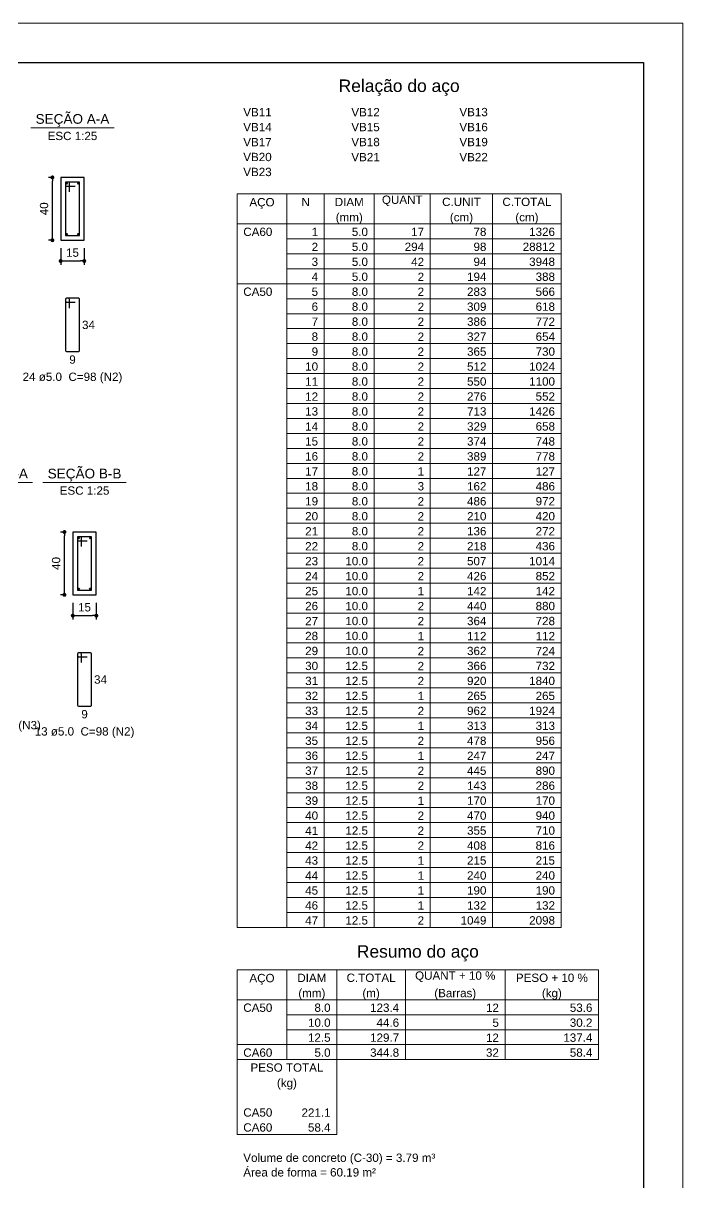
# Model space of a CAD drawing. Header units: millimetres. Extents: x 0 to 84.1, y 0 to 59.4.
# Drawn here: x 67.29 to 84.1, y 29.87 to 59.4 of the extents above; entities that cross this region are included whole.
import ezdxf

# ---------------------------------------------------------------- set-up
doc = ezdxf.new("R2010")
doc.units = ezdxf.units.MM
doc.header["$MEASUREMENT"] = 0
doc.layers.get('0').update_dxf_attribs({"color": 1, "lineweight": 13})
for name, color, linetype, lineweight in [('Descrição da armadura', 2, 'Continuous', 20), ('DT-Forma', 4, 'Continuous', 30), ('DT-Relação do aço', 2, 'Continuous', 20), ('DT-Textos', 2, 'Continuous', 20), ('FOLHA EXTERNA', 1, 'Continuous', 13), ('Folha_padrão', 3, 'Continuous', 25), ('Textos armaduras', 1, 'Continuous', 13)]:
    doc.layers.add(name, color=color, linetype=linetype, lineweight=lineweight)
for name, color, linetype in [('DT-Barras na forma', 170, 'Continuous'), ('DT-Barras no corte', 170, 'Continuous'), ('DT-Barras rebatidas', 170, 'Continuous'), ('DT-Cotas', 12, 'Continuous')]:
    doc.layers.add(name, color=color, linetype=linetype)
doc.styles.add('Arial', font='')
doc.styles.get('Arial').set_extended_font_data('Arial')
doc.dimstyles.new('UM_25.000000', dxfattribs={"dimtxt": 0.18, "dimasz": 0.1, "dimexe": 0.1, "dimexo": 0.2, "dimgap": 0, "dimtad": 1, "dimtih": 1, "dimtoh": 1, "dimdec": 1, "dimlfac": 25, "dimzin": 0, "dimdsep": 46, "dimtxsty": 'Standard', "dimcen": 0.09, "dimdle": 0.1, "dimadec": 1, "dimazin": 2, "dimtfac": 1, "dimtdec": 4, "dimtofl": 0, "dimtmove": 0, "dimatfit": 3, "dimfxl": 1, "dimtolj": 1, "dimarcsym": 0})

# ---------------------------------------------------------------- blocks, each defined once
blk = doc.blocks.new('_Dot')
at = {"color": 0, "linetype": 'ByBlock', "lineweight": -2}
blk.add_line((-0.5, 0), (-1, 0), dxfattribs=at)
at = {"color": 0, "linetype": 'ByBlock', "const_width": 0.5}
blk.add_lwpolyline([(-0.25, 0, 1), (0.25, 0, 1)], format="xyb", close=True, dxfattribs=at)
blk = doc.blocks.new('*D23')
at = {"layer": 'Defpoints', "color": 0}
for p in [(68.03656, 55.472667), (68.24836, 55.472667), (68.24836, 53.872667)]:
    blk.add_point(p, dxfattribs=at)
at = {"layer": 'DT-Cotas', "color": 0, "lineweight": -2}
for p, q in [((68.04836, 55.472667), (67.93656, 55.472667)), ((68.03656, 53.972667), (68.03656, 55.372667)), ((68.04836, 53.872667), (67.93656, 53.872667))]:
    blk.add_line(p, q, dxfattribs=at)
at = {"layer": 'DT-Cotas', "color": 0, "lineweight": -2, "xscale": 0.1, "yscale": 0.1, "zscale": 0.1}
for p, rotation in [((68.03656, 55.472667), 90), ((68.03656, 53.872667), 270)]:
    blk.add_blockref('_Dot', p, dxfattribs=dict(at, rotation=rotation))
at = {"layer": 'DT-Cotas', "insert": (67.82476, 54.672667), "char_height": 0.2118, "attachment_point": 5, "rotation": 90, "style": 'Arial'}
blk.add_mtext('\\A1;40', dxfattribs=at)
blk = doc.blocks.new('*D24')
at = {"layer": 'Defpoints', "color": 0}
for p in [(68.24836, 53.872667), (68.84836, 53.872667), (68.84836, 53.343167)]:
    blk.add_point(p, dxfattribs=at)
at = {"layer": 'DT-Cotas', "color": 0, "lineweight": -2}
for p, q in [((68.24836, 53.672667), (68.24836, 53.243167)), ((68.84836, 53.672667), (68.84836, 53.243167)), ((68.34836, 53.343167), (68.74836, 53.343167))]:
    blk.add_line(p, q, dxfattribs=at)
at = {"layer": 'DT-Cotas', "color": 0, "lineweight": -2, "xscale": 0.1, "yscale": 0.1, "zscale": 0.1, "rotation": 180}
blk.add_blockref('_Dot', (68.24836, 53.343167), dxfattribs=at)
at = {"layer": 'DT-Cotas', "color": 0, "lineweight": -2, "xscale": 0.1, "yscale": 0.1, "zscale": 0.1}
blk.add_blockref('_Dot', (68.84836, 53.343167), dxfattribs=at)
at = {"layer": 'DT-Cotas', "insert": (68.54836, 53.554967), "char_height": 0.2118, "attachment_point": 5, "rotation": 0.0057296, "style": 'Arial'}
blk.add_mtext('\\A1;15', dxfattribs=at)
blk = doc.blocks.new('*D41')
at = {"layer": 'Defpoints', "color": 0}
for p in [(68.343417, 46.440134), (68.555217, 46.440134), (68.555217, 44.840134)]:
    blk.add_point(p, dxfattribs=at)
at = {"layer": 'DT-Cotas', "color": 0, "lineweight": -2}
for p, q in [((68.355217, 46.440134), (68.243417, 46.440134)), ((68.343417, 44.940134), (68.343417, 46.340134)), ((68.355217, 44.840134), (68.243417, 44.840134))]:
    blk.add_line(p, q, dxfattribs=at)
at = {"layer": 'DT-Cotas', "color": 0, "lineweight": -2, "xscale": 0.1, "yscale": 0.1, "zscale": 0.1}
for p, rotation in [((68.343417, 46.440134), 90), ((68.343417, 44.840134), 270)]:
    blk.add_blockref('_Dot', p, dxfattribs=dict(at, rotation=rotation))
at = {"layer": 'DT-Cotas', "insert": (68.131617, 45.640134), "char_height": 0.2118, "attachment_point": 5, "rotation": 90, "style": 'Arial'}
blk.add_mtext('\\A1;40', dxfattribs=at)
blk = doc.blocks.new('*D42')
at = {"layer": 'Defpoints', "color": 0}
for p in [(68.555217, 44.840134), (69.155217, 44.840134), (69.155217, 44.310634)]:
    blk.add_point(p, dxfattribs=at)
at = {"layer": 'DT-Cotas', "color": 0, "lineweight": -2}
for p, q in [((68.555217, 44.640134), (68.555217, 44.210634)), ((69.155217, 44.640134), (69.155217, 44.210634)), ((68.655217, 44.310634), (69.055217, 44.310634))]:
    blk.add_line(p, q, dxfattribs=at)
at = {"layer": 'DT-Cotas', "color": 0, "lineweight": -2, "xscale": 0.1, "yscale": 0.1, "zscale": 0.1, "rotation": 180}
blk.add_blockref('_Dot', (68.555217, 44.310634), dxfattribs=at)
at = {"layer": 'DT-Cotas', "color": 0, "lineweight": -2, "xscale": 0.1, "yscale": 0.1, "zscale": 0.1}
blk.add_blockref('_Dot', (69.155217, 44.310634), dxfattribs=at)
at = {"layer": 'DT-Cotas', "insert": (68.855217, 44.522434), "char_height": 0.2118, "attachment_point": 5, "rotation": 0.0057296, "style": 'Arial'}
blk.add_mtext('\\A1;15', dxfattribs=at)

msp = doc.modelspace()

# ---------------------------------------------------------------- linework, layer by layer
at = {"layer": 'DT-Barras na forma'}
for p, q in [((68.4684, 55.3527), (68.3684, 55.3527)), ((68.3684, 55.3527), (68.3684, 53.9927)), ((68.7284, 55.3527), (68.3684, 55.3527)), ((68.3684, 55.3527), (68.3684, 55.2527)), ((68.3684, 55.2527), (68.6184, 55.2527)), ((68.4684, 55.1027), (68.4684, 55.3527)), ((68.7284, 53.9927), (68.7284, 55.3527)), ((68.3684, 53.9927), (68.7284, 53.9927)), ((68.7752, 46.3201), (68.6752, 46.3201)), ((68.6752, 46.3201), (68.6752, 44.9601)), ((69.0352, 46.3201), (68.6752, 46.3201)), ((68.6752, 46.3201), (68.6752, 46.2201)), ((68.6752, 46.2201), (68.9252, 46.2201)), ((68.7752, 46.0701), (68.7752, 46.3201)), ((69.0352, 44.9601), (69.0352, 46.3201)), ((68.6752, 44.9601), (69.0352, 44.9601))]:
    msp.add_line(p, q, dxfattribs=at)
at = {"layer": 'DT-Barras no corte'}
for centre in [(68.4044, 55.3167), (68.6924, 55.3167), (68.4044, 54.0287), (68.6924, 54.0287), (68.7112, 46.2841), (68.9992, 46.2841), (68.7112, 44.9961), (68.9992, 44.9961)]:
    msp.add_circle(centre, 0.016, dxfattribs=at)
at = {"layer": 'DT-Barras rebatidas'}
for p, q in [((68.3684, 52.366), (68.3684, 51.066)), ((68.3684, 52.366), (68.3684, 52.326)), ((68.4383, 52.396), (68.3984, 52.396)), ((68.6984, 52.396), (68.3984, 52.396)), ((68.3984, 52.296), (68.6184, 52.296)), ((68.4684, 52.146), (68.4683, 52.366)), ((68.7284, 51.066), (68.7284, 52.366)), ((68.3984, 51.036), (68.6984, 51.036)), ((68.6752, 43.3334), (68.6752, 42.0334)), ((68.6752, 43.3334), (68.6752, 43.2934)), ((68.7452, 43.3634), (68.7052, 43.3634)), ((69.0052, 43.3634), (68.7052, 43.3634)), ((68.7052, 43.2634), (68.9252, 43.2634)), ((68.7752, 43.1134), (68.7752, 43.3334)), ((69.0352, 42.0334), (69.0352, 43.3334)), ((68.7052, 42.0034), (69.0052, 42.0034))]:
    msp.add_line(p, q, dxfattribs=at)
for centre, start, end in [((68.3984, 52.366), 90.00002, 180), ((68.3984, 52.366), 90, 180), ((68.3984, 52.326), 180, 270), ((68.4383, 52.366), 0, 90.00002), ((68.6984, 52.366), 0.00002, 90.00003), ((68.3984, 51.066), 180, 270), ((68.6984, 51.066), 270, 0.00002), ((68.7052, 43.3334), 90.00002, 180), ((68.7052, 43.3334), 90.00002, 180), ((68.7052, 43.2934), 180, 270), ((68.7452, 43.3334), 0, 90.00002), ((69.0052, 43.3334), 0.00002, 90.00001), ((68.7052, 42.0334), 180, 270), ((69.0052, 42.0334), 270, 0.00002)]:
    msp.add_arc(centre, 0.03, start, end, dxfattribs=at)
at = {"layer": 'DT-Forma'}
for p, q in [((68.8484, 55.4727), (68.2484, 55.4727)), ((68.2484, 55.4727), (68.2484, 53.8727)), ((68.8484, 53.8727), (68.8484, 55.4727)), ((68.2484, 53.8727), (68.8484, 53.8727)), ((69.1552, 46.4401), (68.5552, 46.4401)), ((68.5552, 46.4401), (68.5552, 44.8401)), ((69.1552, 44.8401), (69.1552, 46.4401)), ((68.5552, 44.8401), (69.1552, 44.8401))]:
    msp.add_line(p, q, dxfattribs=at)
at = {"layer": 'DT-Relação do aço', "linetype": 'Continuous'}
for p, q in [((72.7414, 55.0512), (81.0016, 55.0512)), ((72.7414, 55.0512), (72.7414, 54.2887)), ((74.0122, 55.0512), (74.0122, 54.2887)), ((74.9653, 55.0512), (74.9653, 54.2887)), ((76.2361, 55.0512), (76.2361, 54.2887)), ((77.6658, 55.0512), (77.6658, 54.2887)), ((79.2543, 55.0512), (79.2543, 54.2887)), ((81.0016, 55.0512), (81.0016, 54.2887)), ((72.7414, 54.2887), (81.0016, 54.2887)), ((72.7414, 54.2887), (81.0016, 54.2887)), ((72.7414, 54.2887), (72.7414, 36.3704)), ((74.0122, 54.2887), (74.0122, 36.3704)), ((74.9653, 54.2887), (74.9653, 36.3704)), ((76.2361, 54.2887), (76.2361, 36.3704)), ((77.6658, 54.2887), (77.6658, 36.3704)), ((79.2543, 54.2887), (79.2543, 36.3704)), ((81.0016, 54.2887), (81.0016, 36.3704)), ((74.0122, 53.9075), (81.0016, 53.9075)), ((74.0122, 53.5262), (81.0016, 53.5262)), ((74.0122, 53.145), (81.0016, 53.145)), ((72.7414, 52.7638), (81.0016, 52.7638)), ((74.0122, 52.3825), (81.0016, 52.3825)), ((74.0122, 52.0013), (81.0016, 52.0013)), ((74.0122, 51.62), (81.0016, 51.62)), ((74.0122, 51.2388), (81.0016, 51.2388)), ((74.0122, 50.8576), (81.0016, 50.8576)), ((74.0122, 50.4763), (81.0016, 50.4763)), ((74.0122, 50.0951), (81.0016, 50.0951)), ((74.0122, 49.7138), (81.0016, 49.7138)), ((74.0122, 49.3326), (81.0016, 49.3326)), ((74.0122, 48.9514), (81.0016, 48.9514)), ((74.0122, 48.5701), (81.0016, 48.5701)), ((74.0122, 48.1889), (81.0016, 48.1889)), ((74.0122, 47.8076), (81.0016, 47.8076)), ((74.0122, 47.4264), (81.0016, 47.4264)), ((74.0122, 47.0452), (81.0016, 47.0452)), ((74.0122, 46.6639), (81.0016, 46.6639)), ((74.0122, 46.2827), (81.0016, 46.2827)), ((74.0122, 45.9014), (81.0016, 45.9014)), ((74.0122, 45.5202), (81.0016, 45.5202)), ((74.0122, 45.139), (81.0016, 45.139)), ((74.0122, 44.7577), (81.0016, 44.7577)), ((74.0122, 44.3765), (81.0016, 44.3765)), ((74.0122, 43.9952), (81.0016, 43.9952)), ((74.0122, 43.614), (81.0016, 43.614)), ((74.0122, 43.2328), (81.0016, 43.2328)), ((74.0122, 42.8515), (81.0016, 42.8515)), ((74.0122, 42.4703), (81.0016, 42.4703)), ((74.0122, 42.089), (81.0016, 42.089)), ((74.0122, 41.7078), (81.0016, 41.7078)), ((74.0122, 41.3266), (81.0016, 41.3266)), ((74.0122, 40.9453), (81.0016, 40.9453)), ((74.0122, 40.5641), (81.0016, 40.5641)), ((74.0122, 40.1828), (81.0016, 40.1828)), ((74.0122, 39.8016), (81.0016, 39.8016)), ((74.0122, 39.4204), (81.0016, 39.4204)), ((74.0122, 39.0391), (81.0016, 39.0391)), ((74.0122, 38.6579), (81.0016, 38.6579)), ((74.0122, 38.2766), (81.0016, 38.2766)), ((74.0122, 37.8954), (81.0016, 37.8954)), ((74.0122, 37.5142), (81.0016, 37.5142)), ((74.0122, 37.1329), (81.0016, 37.1329)), ((74.0122, 36.7517), (81.0016, 36.7517)), ((72.7414, 36.3704), (81.0016, 36.3704)), ((72.7414, 35.2903), (81.9547, 35.2903)), ((72.7414, 35.2903), (72.7414, 34.5278)), ((74.0122, 35.2903), (74.0122, 34.5278)), ((75.283, 35.2903), (75.283, 34.5278)), ((77.0304, 35.2903), (77.0304, 34.5278)), ((79.572, 35.2903), (79.572, 34.5278)), ((81.9547, 35.2903), (81.9547, 34.5278)), ((72.7414, 34.5278), (81.9547, 34.5278)), ((72.7414, 34.5278), (74.0122, 34.5278)), ((72.7414, 34.5278), (72.7414, 33.0028)), ((74.0122, 34.5278), (75.283, 34.5278)), ((74.0122, 34.5278), (74.0122, 33.0028)), ((75.283, 34.5278), (77.0304, 34.5278)), ((75.283, 34.5278), (75.283, 33.0028)), ((77.0304, 34.5278), (79.572, 34.5278)), ((77.0304, 34.5278), (77.0304, 33.0028)), ((79.572, 34.5278), (81.9547, 34.5278)), ((79.572, 34.5278), (79.572, 33.0028)), ((81.9547, 34.5278), (81.9547, 33.0028)), ((74.0122, 34.1465), (75.283, 34.1465)), ((75.283, 34.1465), (77.0304, 34.1465)), ((77.0304, 34.1465), (79.572, 34.1465)), ((79.572, 34.1465), (81.9547, 34.1465)), ((74.0122, 33.7653), (75.283, 33.7653)), ((75.283, 33.7653), (77.0304, 33.7653)), ((77.0304, 33.7653), (79.572, 33.7653)), ((79.572, 33.7653), (81.9547, 33.7653)), ((72.7414, 33.3841), (74.0122, 33.3841)), ((74.0122, 33.3841), (75.283, 33.3841)), ((75.283, 33.3841), (77.0304, 33.3841)), ((77.0304, 33.3841), (79.572, 33.3841)), ((79.572, 33.3841), (81.9547, 33.3841)), ((72.7414, 33.0028), (81.9547, 33.0028)), ((72.7414, 33.0028), (72.7414, 31.8591)), ((75.283, 33.0028), (75.283, 31.8591)), ((72.7414, 31.8591), (72.7414, 31.0966)), ((75.283, 31.8591), (75.283, 31.0966)), ((72.7414, 31.0966), (75.283, 31.0966))]:
    msp.add_line(p, q, dxfattribs=at)
at = {"layer": 'DT-Textos'}
for p, q in [((67.4894, 56.7376), (69.6074, 56.7376)), ((65.4135, 47.705), (67.5315, 47.705)), ((67.7962, 47.705), (69.9142, 47.705))]:
    msp.add_line(p, q, dxfattribs=at)
at = {"layer": 'FOLHA EXTERNA', "color": 2, "linetype": 'Continuous'}
msp.add_lwpolyline([(0, 0), (84.1, 0), (84.1, 59.4), (0, 59.4), (0, 0)], dxfattribs=at)
at = {"layer": 'Folha_padrão', "color": 6, "linetype": 'Continuous'}
msp.add_lwpolyline([(3, 58.4), (83.1, 58.4), (83.1, 1), (3, 1), (3, 58.4)], dxfattribs=at)

# ---------------------------------------------------------------- texts
at = {"layer": 'Descrição da armadura', "char_height": 0.2118, "width": 5.080617, "attachment_point": 8, "line_spacing_factor": 0.9, "style": 'Arial'}
for s, insert in [('24 ø5.0  C=98 (N2)', (68.5479, 50.225)), ('25 ø5.0  C=94 (N3)', (66.4727, 41.3527)), ('13 ø5.0  C=98 (N2)', (68.8557, 41.1927))]:
    msp.add_mtext(s, dxfattribs=dict(at, insert=insert))
at = {"layer": 'DT-Relação do aço', "color": 7, "line_spacing_factor": 0.9, "style": 'Arial'}
for s, insert, char_height, width, attachment_point in [('Relação do aço', (76.8715, 57.5504), 0.3177, 6.167544, 8), ('VB11', (72.9003, 57.0273), 0.2118, 1.44773, 7), ('VB12', (75.6537, 57.0273), 0.2118, 1.44773, 7), ('VB13', (78.4071, 57.0273), 0.2118, 1.44773, 7), ('VB14', (72.9003, 56.646), 0.2118, 1.44773, 7), ('VB15', (75.6537, 56.646), 0.2118, 1.44773, 7), ('VB16', (78.4071, 56.646), 0.2118, 1.44773, 7), ('VB17', (72.9003, 56.2648), 0.2118, 1.44773, 7), ('VB18', (75.6537, 56.2648), 0.2118, 1.44773, 7), ('VB19', (78.4071, 56.2648), 0.2118, 1.44773, 7), ('VB20', (72.9003, 55.8836), 0.2118, 1.44773, 7), ('VB21', (75.6537, 55.8836), 0.2118, 1.44773, 7), ('VB22', (78.4071, 55.8836), 0.2118, 1.44773, 7), ('VB23', (72.9003, 55.5023), 0.2118, 1.44773, 7), ('AÇO', (73.3768, 54.67), 0.2118, 1.282746, 8), ('N', (74.4888, 54.7398), 0.2118, 0.427474, 8), ('DIAM', (75.6007, 54.7398), 0.2118, 1.479694, 8), ('QUANT', (76.9509, 54.7398), 0.2118, 2.07183, 8), ('C.UNIT', (78.46, 54.7398), 0.2118, 1.97271, 8), ('C.TOTAL', (80.1279, 54.7398), 0.2118, 2.499305, 8), ('(mm)', (75.6007, 54.2887), 0.2118, 1.379929, 8), ('(cm)', (78.46, 54.2887), 0.2118, 1.182981, 8), ('(cm)', (80.1279, 54.2887), 0.2118, 1.182981, 8), ('CA60', (72.9003, 53.9774), 0.2118, 1.48034, 7), ('1', (74.8065, 53.9774), 0.2118, 0.329, 9), ('5.0', (76.0773, 53.9774), 0.2118, 0.822339, 9), ('17', (77.5069, 53.9774), 0.2118, 0.658001, 9), ('78', (79.0954, 53.9774), 0.2118, 0.658001, 9), ('1326', (80.8428, 53.9774), 0.2118, 1.316001, 9), ('2', (74.8065, 53.5961), 0.2118, 0.329, 9), ('5.0', (76.0773, 53.5961), 0.2118, 0.822339, 9), ('294', (77.5069, 53.5961), 0.2118, 0.987001, 9), ('98', (79.0954, 53.5961), 0.2118, 0.658001, 9), ('28812', (80.8428, 53.5961), 0.2118, 1.645001, 9), ('3', (74.8065, 53.2149), 0.2118, 0.329, 9), ('5.0', (76.0773, 53.2149), 0.2118, 0.822339, 9), ('42', (77.5069, 53.2149), 0.2118, 0.658001, 9), ('94', (79.0954, 53.2149), 0.2118, 0.658001, 9), ('3948', (80.8428, 53.2149), 0.2118, 1.316001, 9), ('4', (74.8065, 52.8336), 0.2118, 0.329, 9), ('5.0', (76.0773, 52.8336), 0.2118, 0.822339, 9), ('2', (77.5069, 52.8336), 0.2118, 0.329, 9), ('194', (79.0954, 52.8336), 0.2118, 0.987001, 9), ('388', (80.8428, 52.8336), 0.2118, 0.987001, 9), ('CA50', (72.9003, 52.4524), 0.2118, 1.48034, 7), ('5', (74.8065, 52.4524), 0.2118, 0.329, 9), ('8.0', (76.0773, 52.4524), 0.2118, 0.822339, 9), ('2', (77.5069, 52.4524), 0.2118, 0.329, 9), ('283', (79.0954, 52.4524), 0.2118, 0.987001, 9), ('566', (80.8428, 52.4524), 0.2118, 0.987001, 9), ('6', (74.8065, 52.0712), 0.2118, 0.329, 9), ('8.0', (76.0773, 52.0712), 0.2118, 0.822339, 9), ('2', (77.5069, 52.0712), 0.2118, 0.329, 9), ('309', (79.0954, 52.0712), 0.2118, 0.987001, 9), ('618', (80.8428, 52.0712), 0.2118, 0.987001, 9), ('7', (74.8065, 51.6899), 0.2118, 0.329, 9), ('8.0', (76.0773, 51.6899), 0.2118, 0.822339, 9), ('2', (77.5069, 51.6899), 0.2118, 0.329, 9), ('386', (79.0954, 51.6899), 0.2118, 0.987001, 9), ('772', (80.8428, 51.6899), 0.2118, 0.987001, 9), ('8', (74.8065, 51.3087), 0.2118, 0.329, 9), ('8.0', (76.0773, 51.3087), 0.2118, 0.822339, 9), ('2', (77.5069, 51.3087), 0.2118, 0.329, 9), ('327', (79.0954, 51.3087), 0.2118, 0.987001, 9), ('654', (80.8428, 51.3087), 0.2118, 0.987001, 9), ('9', (74.8065, 50.9274), 0.2118, 0.329, 9), ('8.0', (76.0773, 50.9274), 0.2118, 0.822339, 9), ('2', (77.5069, 50.9274), 0.2118, 0.329, 9), ('365', (79.0954, 50.9274), 0.2118, 0.987001, 9), ('730', (80.8428, 50.9274), 0.2118, 0.987001, 9), ('10', (74.8065, 50.5462), 0.2118, 0.658001, 9), ('8.0', (76.0773, 50.5462), 0.2118, 0.822339, 9), ('2', (77.5069, 50.5462), 0.2118, 0.329, 9), ('512', (79.0954, 50.5462), 0.2118, 0.987001, 9), ('1024', (80.8428, 50.5462), 0.2118, 1.316001, 9), ('11', (74.8065, 50.165), 0.2118, 0.658001, 9), ('8.0', (76.0773, 50.165), 0.2118, 0.822339, 9), ('2', (77.5069, 50.165), 0.2118, 0.329, 9), ('550', (79.0954, 50.165), 0.2118, 0.987001, 9), ('1100', (80.8428, 50.165), 0.2118, 1.316001, 9), ('12', (74.8065, 49.7837), 0.2118, 0.658001, 9), ('8.0', (76.0773, 49.7837), 0.2118, 0.822339, 9), ('2', (77.5069, 49.7837), 0.2118, 0.329, 9), ('276', (79.0954, 49.7837), 0.2118, 0.987001, 9), ('552', (80.8428, 49.7837), 0.2118, 0.987001, 9), ('13', (74.8065, 49.4025), 0.2118, 0.658001, 9), ('8.0', (76.0773, 49.4025), 0.2118, 0.822339, 9), ('713', (79.0954, 49.4025), 0.2118, 0.987001, 9), ('1426', (80.8428, 49.4025), 0.2118, 1.316001, 9), ('2', (77.5069, 49.4025), 0.2118, 0.329, 9), ('14', (74.8065, 49.0212), 0.2118, 0.658001, 9), ('8.0', (76.0773, 49.0212), 0.2118, 0.822339, 9), ('2', (77.5069, 49.0212), 0.2118, 0.329, 9), ('329', (79.0954, 49.0212), 0.2118, 0.987001, 9), ('658', (80.8428, 49.0212), 0.2118, 0.987001, 9), ('15', (74.8065, 48.64), 0.2118, 0.658001, 9), ('8.0', (76.0773, 48.64), 0.2118, 0.822339, 9), ('2', (77.5069, 48.64), 0.2118, 0.329, 9), ('374', (79.0954, 48.64), 0.2118, 0.987001, 9), ('748', (80.8428, 48.64), 0.2118, 0.987001, 9), ('16', (74.8065, 48.2588), 0.2118, 0.658001, 9), ('8.0', (76.0773, 48.2588), 0.2118, 0.822339, 9), ('2', (77.5069, 48.2588), 0.2118, 0.329, 9), ('389', (79.0954, 48.2588), 0.2118, 0.987001, 9), ('778', (80.8428, 48.2588), 0.2118, 0.987001, 9), ('17', (74.8065, 47.8775), 0.2118, 0.658001, 9), ('8.0', (76.0773, 47.8775), 0.2118, 0.822339, 9), ('1', (77.5069, 47.8775), 0.2118, 0.329, 9), ('127', (79.0954, 47.8775), 0.2118, 0.987001, 9), ('127', (80.8428, 47.8775), 0.2118, 0.987001, 9), ('18', (74.8065, 47.4963), 0.2118, 0.658001, 9), ('8.0', (76.0773, 47.4963), 0.2118, 0.822339, 9), ('3', (77.5069, 47.4963), 0.2118, 0.329, 9), ('162', (79.0954, 47.4963), 0.2118, 0.987001, 9), ('486', (80.8428, 47.4963), 0.2118, 0.987001, 9), ('19', (74.8065, 47.115), 0.2118, 0.658001, 9), ('8.0', (76.0773, 47.115), 0.2118, 0.822339, 9), ('2', (77.5069, 47.115), 0.2118, 0.329, 9), ('486', (79.0954, 47.115), 0.2118, 0.987001, 9), ('972', (80.8428, 47.115), 0.2118, 0.987001, 9), ('20', (74.8065, 46.7338), 0.2118, 0.658001, 9), ('8.0', (76.0773, 46.7338), 0.2118, 0.822339, 9), ('2', (77.5069, 46.7338), 0.2118, 0.329, 9), ('210', (79.0954, 46.7338), 0.2118, 0.987001, 9), ('420', (80.8428, 46.7338), 0.2118, 0.987001, 9), ('21', (74.8065, 46.3526), 0.2118, 0.658001, 9), ('8.0', (76.0773, 46.3526), 0.2118, 0.822339, 9), ('2', (77.5069, 46.3526), 0.2118, 0.329, 9), ('136', (79.0954, 46.3526), 0.2118, 0.987001, 9), ('272', (80.8428, 46.3526), 0.2118, 0.987001, 9), ('22', (74.8065, 45.9713), 0.2118, 0.658001, 9), ('8.0', (76.0773, 45.9713), 0.2118, 0.822339, 9), ('2', (77.5069, 45.9713), 0.2118, 0.329, 9), ('218', (79.0954, 45.9713), 0.2118, 0.987001, 9), ('436', (80.8428, 45.9713), 0.2118, 0.987001, 9), ('23', (74.8065, 45.5901), 0.2118, 0.658001, 9), ('10.0', (76.0773, 45.5901), 0.2118, 1.15134, 9), ('2', (77.5069, 45.5901), 0.2118, 0.329, 9), ('507', (79.0954, 45.5901), 0.2118, 0.987001, 9), ('1014', (80.8428, 45.5901), 0.2118, 1.316001, 9), ('24', (74.8065, 45.2088), 0.2118, 0.658001, 9), ('10.0', (76.0773, 45.2088), 0.2118, 1.15134, 9), ('2', (77.5069, 45.2088), 0.2118, 0.329, 9), ('426', (79.0954, 45.2088), 0.2118, 0.987001, 9), ('852', (80.8428, 45.2088), 0.2118, 0.987001, 9), ('25', (74.8065, 44.8276), 0.2118, 0.658001, 9), ('10.0', (76.0773, 44.8276), 0.2118, 1.15134, 9), ('1', (77.5069, 44.8276), 0.2118, 0.329, 9), ('142', (79.0954, 44.8276), 0.2118, 0.987001, 9), ('142', (80.8428, 44.8276), 0.2118, 0.987001, 9), ('26', (74.8065, 44.4464), 0.2118, 0.658001, 9), ('10.0', (76.0773, 44.4464), 0.2118, 1.15134, 9), ('2', (77.5069, 44.4464), 0.2118, 0.329, 9), ('440', (79.0954, 44.4464), 0.2118, 0.987001, 9), ('880', (80.8428, 44.4464), 0.2118, 0.987001, 9), ('27', (74.8065, 44.0651), 0.2118, 0.658001, 9), ('10.0', (76.0773, 44.0651), 0.2118, 1.15134, 9), ('2', (77.5069, 44.0651), 0.2118, 0.329, 9), ('364', (79.0954, 44.0651), 0.2118, 0.987001, 9), ('728', (80.8428, 44.0651), 0.2118, 0.987001, 9), ('28', (74.8065, 43.6839), 0.2118, 0.658001, 9), ('10.0', (76.0773, 43.6839), 0.2118, 1.15134, 9), ('1', (77.5069, 43.6839), 0.2118, 0.329, 9), ('112', (79.0954, 43.6839), 0.2118, 0.987001, 9), ('112', (80.8428, 43.6839), 0.2118, 0.987001, 9), ('29', (74.8065, 43.3026), 0.2118, 0.658001, 9), ('10.0', (76.0773, 43.3026), 0.2118, 1.15134, 9), ('2', (77.5069, 43.3026), 0.2118, 0.329, 9), ('362', (79.0954, 43.3026), 0.2118, 0.987001, 9), ('724', (80.8428, 43.3026), 0.2118, 0.987001, 9), ('30', (74.8065, 42.9214), 0.2118, 0.658001, 9), ('12.5', (76.0773, 42.9214), 0.2118, 1.15134, 9), ('2', (77.5069, 42.9214), 0.2118, 0.329, 9), ('366', (79.0954, 42.9214), 0.2118, 0.987001, 9), ('732', (80.8428, 42.9214), 0.2118, 0.987001, 9), ('31', (74.8065, 42.5402), 0.2118, 0.658001, 9), ('12.5', (76.0773, 42.5402), 0.2118, 1.15134, 9), ('2', (77.5069, 42.5402), 0.2118, 0.329, 9), ('920', (79.0954, 42.5402), 0.2118, 0.987001, 9), ('1840', (80.8428, 42.5402), 0.2118, 1.316001, 9), ('32', (74.8065, 42.1589), 0.2118, 0.658001, 9), ('12.5', (76.0773, 42.1589), 0.2118, 1.15134, 9), ('1', (77.5069, 42.1589), 0.2118, 0.329, 9), ('265', (79.0954, 42.1589), 0.2118, 0.987001, 9), ('265', (80.8428, 42.1589), 0.2118, 0.987001, 9), ('33', (74.8065, 41.7777), 0.2118, 0.658001, 9), ('12.5', (76.0773, 41.7777), 0.2118, 1.15134, 9), ('2', (77.5069, 41.7777), 0.2118, 0.329, 9), ('962', (79.0954, 41.7777), 0.2118, 0.987001, 9), ('1924', (80.8428, 41.7777), 0.2118, 1.316001, 9), ('34', (74.8065, 41.3964), 0.2118, 0.658001, 9), ('12.5', (76.0773, 41.3964), 0.2118, 1.15134, 9), ('1', (77.5069, 41.3964), 0.2118, 0.329, 9), ('313', (79.0954, 41.3964), 0.2118, 0.987001, 9), ('313', (80.8428, 41.3964), 0.2118, 0.987001, 9), ('35', (74.8065, 41.0152), 0.2118, 0.658001, 9), ('12.5', (76.0773, 41.0152), 0.2118, 1.15134, 9), ('2', (77.5069, 41.0152), 0.2118, 0.329, 9), ('478', (79.0954, 41.0152), 0.2118, 0.987001, 9), ('956', (80.8428, 41.0152), 0.2118, 0.987001, 9), ('36', (74.8065, 40.634), 0.2118, 0.658001, 9), ('12.5', (76.0773, 40.634), 0.2118, 1.15134, 9), ('1', (77.5069, 40.634), 0.2118, 0.329, 9), ('247', (79.0954, 40.634), 0.2118, 0.987001, 9), ('247', (80.8428, 40.634), 0.2118, 0.987001, 9), ('37', (74.8065, 40.2527), 0.2118, 0.658001, 9), ('12.5', (76.0773, 40.2527), 0.2118, 1.15134, 9), ('2', (77.5069, 40.2527), 0.2118, 0.329, 9), ('445', (79.0954, 40.2527), 0.2118, 0.987001, 9), ('890', (80.8428, 40.2527), 0.2118, 0.987001, 9), ('38', (74.8065, 39.8715), 0.2118, 0.658001, 9), ('12.5', (76.0773, 39.8715), 0.2118, 1.15134, 9), ('2', (77.5069, 39.8715), 0.2118, 0.329, 9), ('143', (79.0954, 39.8715), 0.2118, 0.987001, 9), ('286', (80.8428, 39.8715), 0.2118, 0.987001, 9), ('39', (74.8065, 39.4902), 0.2118, 0.658001, 9), ('12.5', (76.0773, 39.4902), 0.2118, 1.15134, 9), ('1', (77.5069, 39.4902), 0.2118, 0.329, 9), ('170', (79.0954, 39.4902), 0.2118, 0.987001, 9), ('170', (80.8428, 39.4902), 0.2118, 0.987001, 9), ('40', (74.8065, 39.109), 0.2118, 0.658001, 9), ('12.5', (76.0773, 39.109), 0.2118, 1.15134, 9), ('2', (77.5069, 39.109), 0.2118, 0.329, 9), ('470', (79.0954, 39.109), 0.2118, 0.987001, 9), ('940', (80.8428, 39.109), 0.2118, 0.987001, 9), ('41', (74.8065, 38.7278), 0.2118, 0.658001, 9), ('12.5', (76.0773, 38.7278), 0.2118, 1.15134, 9), ('2', (77.5069, 38.7278), 0.2118, 0.329, 9), ('355', (79.0954, 38.7278), 0.2118, 0.987001, 9), ('710', (80.8428, 38.7278), 0.2118, 0.987001, 9), ('42', (74.8065, 38.3465), 0.2118, 0.658001, 9), ('12.5', (76.0773, 38.3465), 0.2118, 1.15134, 9), ('2', (77.5069, 38.3465), 0.2118, 0.329, 9), ('408', (79.0954, 38.3465), 0.2118, 0.987001, 9), ('816', (80.8428, 38.3465), 0.2118, 0.987001, 9), ('43', (74.8065, 37.9653), 0.2118, 0.658001, 9), ('12.5', (76.0773, 37.9653), 0.2118, 1.15134, 9), ('1', (77.5069, 37.9653), 0.2118, 0.329, 9), ('215', (79.0954, 37.9653), 0.2118, 0.987001, 9), ('215', (80.8428, 37.9653), 0.2118, 0.987001, 9), ('44', (74.8065, 37.584), 0.2118, 0.658001, 9), ('12.5', (76.0773, 37.584), 0.2118, 1.15134, 9), ('1', (77.5069, 37.584), 0.2118, 0.329, 9), ('240', (79.0954, 37.584), 0.2118, 0.987001, 9), ('240', (80.8428, 37.584), 0.2118, 0.987001, 9), ('45', (74.8065, 37.2028), 0.2118, 0.658001, 9), ('12.5', (76.0773, 37.2028), 0.2118, 1.15134, 9), ('1', (77.5069, 37.2028), 0.2118, 0.329, 9), ('190', (79.0954, 37.2028), 0.2118, 0.987001, 9), ('190', (80.8428, 37.2028), 0.2118, 0.987001, 9), ('46', (74.8065, 36.8216), 0.2118, 0.658001, 9), ('12.5', (76.0773, 36.8216), 0.2118, 1.15134, 9), ('1', (77.5069, 36.8216), 0.2118, 0.329, 9), ('132', (79.0954, 36.8216), 0.2118, 0.987001, 9), ('132', (80.8428, 36.8216), 0.2118, 0.987001, 9), ('47', (74.8065, 36.4403), 0.2118, 0.658001, 9), ('12.5', (76.0773, 36.4403), 0.2118, 1.15134, 9), ('2', (77.5069, 36.4403), 0.2118, 0.329, 9), ('1049', (79.0954, 36.4403), 0.2118, 1.316001, 9), ('2098', (80.8428, 36.4403), 0.2118, 1.316001, 9), ('Resumo do aço', (77.3481, 35.5021), 0.3177, 6.216458, 8), ('AÇO', (73.3768, 34.909), 0.2118, 1.282746, 8), ('DIAM', (74.6476, 34.9789), 0.2118, 1.479694, 8), ('C.TOTAL', (76.1567, 34.9789), 0.2118, 2.499305, 8), ('QUANT + 10 %', (78.3012, 34.9789), 0.2118, 4.094584, 8), ('PESO + 10 %', (80.7633, 34.9789), 0.2118, 3.667756, 8), ('(mm)', (74.6476, 34.5278), 0.2118, 1.379929, 8), ('(m)', (76.1567, 34.5278), 0.2118, 0.886912, 8), ('(Barras)', (78.3012, 34.5278), 0.2118, 2.136726, 8), ('(kg)', (80.7633, 34.5278), 0.2118, 1.018965, 8), ('CA50', (72.9003, 34.2164), 0.2118, 1.48034, 7), ('8.0', (75.1242, 34.2164), 0.2118, 0.822339, 9), ('123.4', (76.8715, 34.2164), 0.2118, 1.48034, 9), ('12', (79.4131, 34.2164), 0.2118, 0.658001, 9), ('53.6', (81.7959, 34.2164), 0.2118, 1.15134, 9), ('10.0', (75.1242, 33.8352), 0.2118, 1.15134, 9), ('44.6', (76.8715, 33.8352), 0.2118, 1.15134, 9), ('5', (79.4131, 33.8352), 0.2118, 0.329, 9), ('30.2', (81.7959, 33.8352), 0.2118, 1.15134, 9), ('12.5', (75.1242, 33.4539), 0.2118, 1.15134, 9), ('129.7', (76.8715, 33.4539), 0.2118, 1.48034, 9), ('137.4', (81.7959, 33.4539), 0.2118, 1.48034, 9), ('12', (79.4131, 33.4539), 0.2118, 0.658001, 9), ('CA60', (72.9003, 33.0727), 0.2118, 1.48034, 7), ('5.0', (75.1242, 33.0727), 0.2118, 0.822339, 9), ('344.8', (76.8715, 33.0727), 0.2118, 1.48034, 9), ('32', (79.4131, 33.0727), 0.2118, 0.658001, 9), ('58.4', (81.7959, 33.0727), 0.2118, 1.15134, 9), ('PESO TOTAL', (74.0122, 32.6915), 0.2118, 3.716831, 8), ('(kg)', (74.0122, 32.2403), 0.2118, 1.018965, 8), ('CA50', (72.9003, 31.5477), 0.2118, 1.48034, 7), ('221.1', (75.1242, 31.5477), 0.2118, 1.48034, 9), ('CA60', (72.9003, 31.1665), 0.2118, 1.48034, 7), ('58.4', (75.1242, 31.1665), 0.2118, 1.15134, 9), ('Volume de concreto (C-30) = 3.79 m³', (72.9003, 30.3341), 0.2118, 9.782836, 7), ('Área de forma = 60.19 m²', (72.9003, 30.0228), 0.2118, 6.757583, 7)]:
    msp.add_mtext(s, dxfattribs=dict(at, insert=insert, char_height=char_height, width=width, attachment_point=attachment_point))
at = {"layer": 'DT-Textos', "attachment_point": 8, "line_spacing_factor": 0.798, "style": 'Arial'}
for s, insert, char_height, width in [('SEÇÃO A-A', (68.5479, 56.762), 0.2471, 2.66868), ('ESC 1:25', (68.5479, 56.4199), 0.2118, 2.03328), ('SEÇÃO A-A', (66.4727, 47.7297), 0.2471, 2.66868), ('SEÇÃO B-B', (68.8557, 47.7297), 0.2471, 2.66868), ('ESC 1:25', (68.8557, 47.3876), 0.2118, 2.03328)]:
    msp.add_mtext(s, dxfattribs=dict(at, insert=insert, char_height=char_height, width=width))
at = {"layer": 'Textos armaduras', "char_height": 0.2118, "line_spacing_factor": 0.9, "style": 'Arial'}
for s, insert, width, attachment_point in [('34', (68.791, 51.8219), 1.058001, 1), ('9', (68.5484, 50.9387), 0.729, 2), ('34', (69.0978, 42.7893), 1.058001, 1), ('9', (68.8552, 41.9061), 0.729, 2)]:
    msp.add_mtext(s, dxfattribs=dict(at, insert=insert, width=width, attachment_point=attachment_point))

# ---------------------------------------------------------------- dimensions: what is measured, and where the dimension line sits
at = {"layer": 'DT-Cotas'}
for base, p1, p2, picture, middle in [((68.0366, 55.4727), (68.2484, 53.8727), (68.2484, 55.4727), '*D23', (67.8248, 54.6727)), ((68.3434, 46.4401), (68.5552, 44.8401), (68.5552, 46.4401), '*D41', (68.1316, 45.6401))]:
    dim = msp.add_linear_dim(base=base, p1=p1, p2=p2, angle=90, dimstyle='UM_25.000000', override={"dimtxt": 0.2118, "dimasz": 0.1, "dimexe": 0.1, "dimexo": 0.2, "dimtad": 1, "dimtih": 0, "dimtoh": 0, "dimdec": 1, "dimlfac": 25, "dimzin": 8, "dimtxsty": 'Arial', "dimblk": 'Dot', "dimblk1": 'Dot', "dimblk2": 'Dot', "dimsah": 1, "dimdle": 0.1, "dimse1": 0, "dimse2": 0, "dimclrt": 256, "dimadec": 1, "dimazin": 3, "dimtmove": 2, "dimldrblk": 'Dot'}, dxfattribs=at)
    dim.commit()
    dim.dimension.update_dxf_attribs({"geometry": picture, "text_midpoint": middle, "dimtype": 160, "text_rotation": 90})
for base, p1, p2, picture, middle in [((68.8484, 53.3432), (68.2484, 53.8727), (68.8484, 53.8727), '*D24', (68.5484, 53.555)), ((69.1552, 44.3106), (68.5552, 44.8401), (69.1552, 44.8401), '*D42', (68.8552, 44.5224))]:
    dim = msp.add_linear_dim(base=base, p1=p1, p2=p2, dimstyle='UM_25.000000', override={"dimtxt": 0.2118, "dimasz": 0.1, "dimexe": 0.1, "dimexo": 0.2, "dimtad": 1, "dimtih": 0, "dimtoh": 0, "dimdec": 1, "dimlfac": 25, "dimzin": 8, "dimtxsty": 'Arial', "dimblk": 'Dot', "dimblk1": 'Dot', "dimblk2": 'Dot', "dimsah": 1, "dimdle": 0.1, "dimse1": 0, "dimse2": 0, "dimclrt": 256, "dimadec": 1, "dimazin": 3, "dimtmove": 2, "dimldrblk": 'Dot'}, dxfattribs=at)
    dim.commit()
    dim.dimension.update_dxf_attribs({"geometry": picture, "text_midpoint": middle, "dimtype": 160, "text_rotation": 0.00573})

doc.saveas('drawing.dxf')
